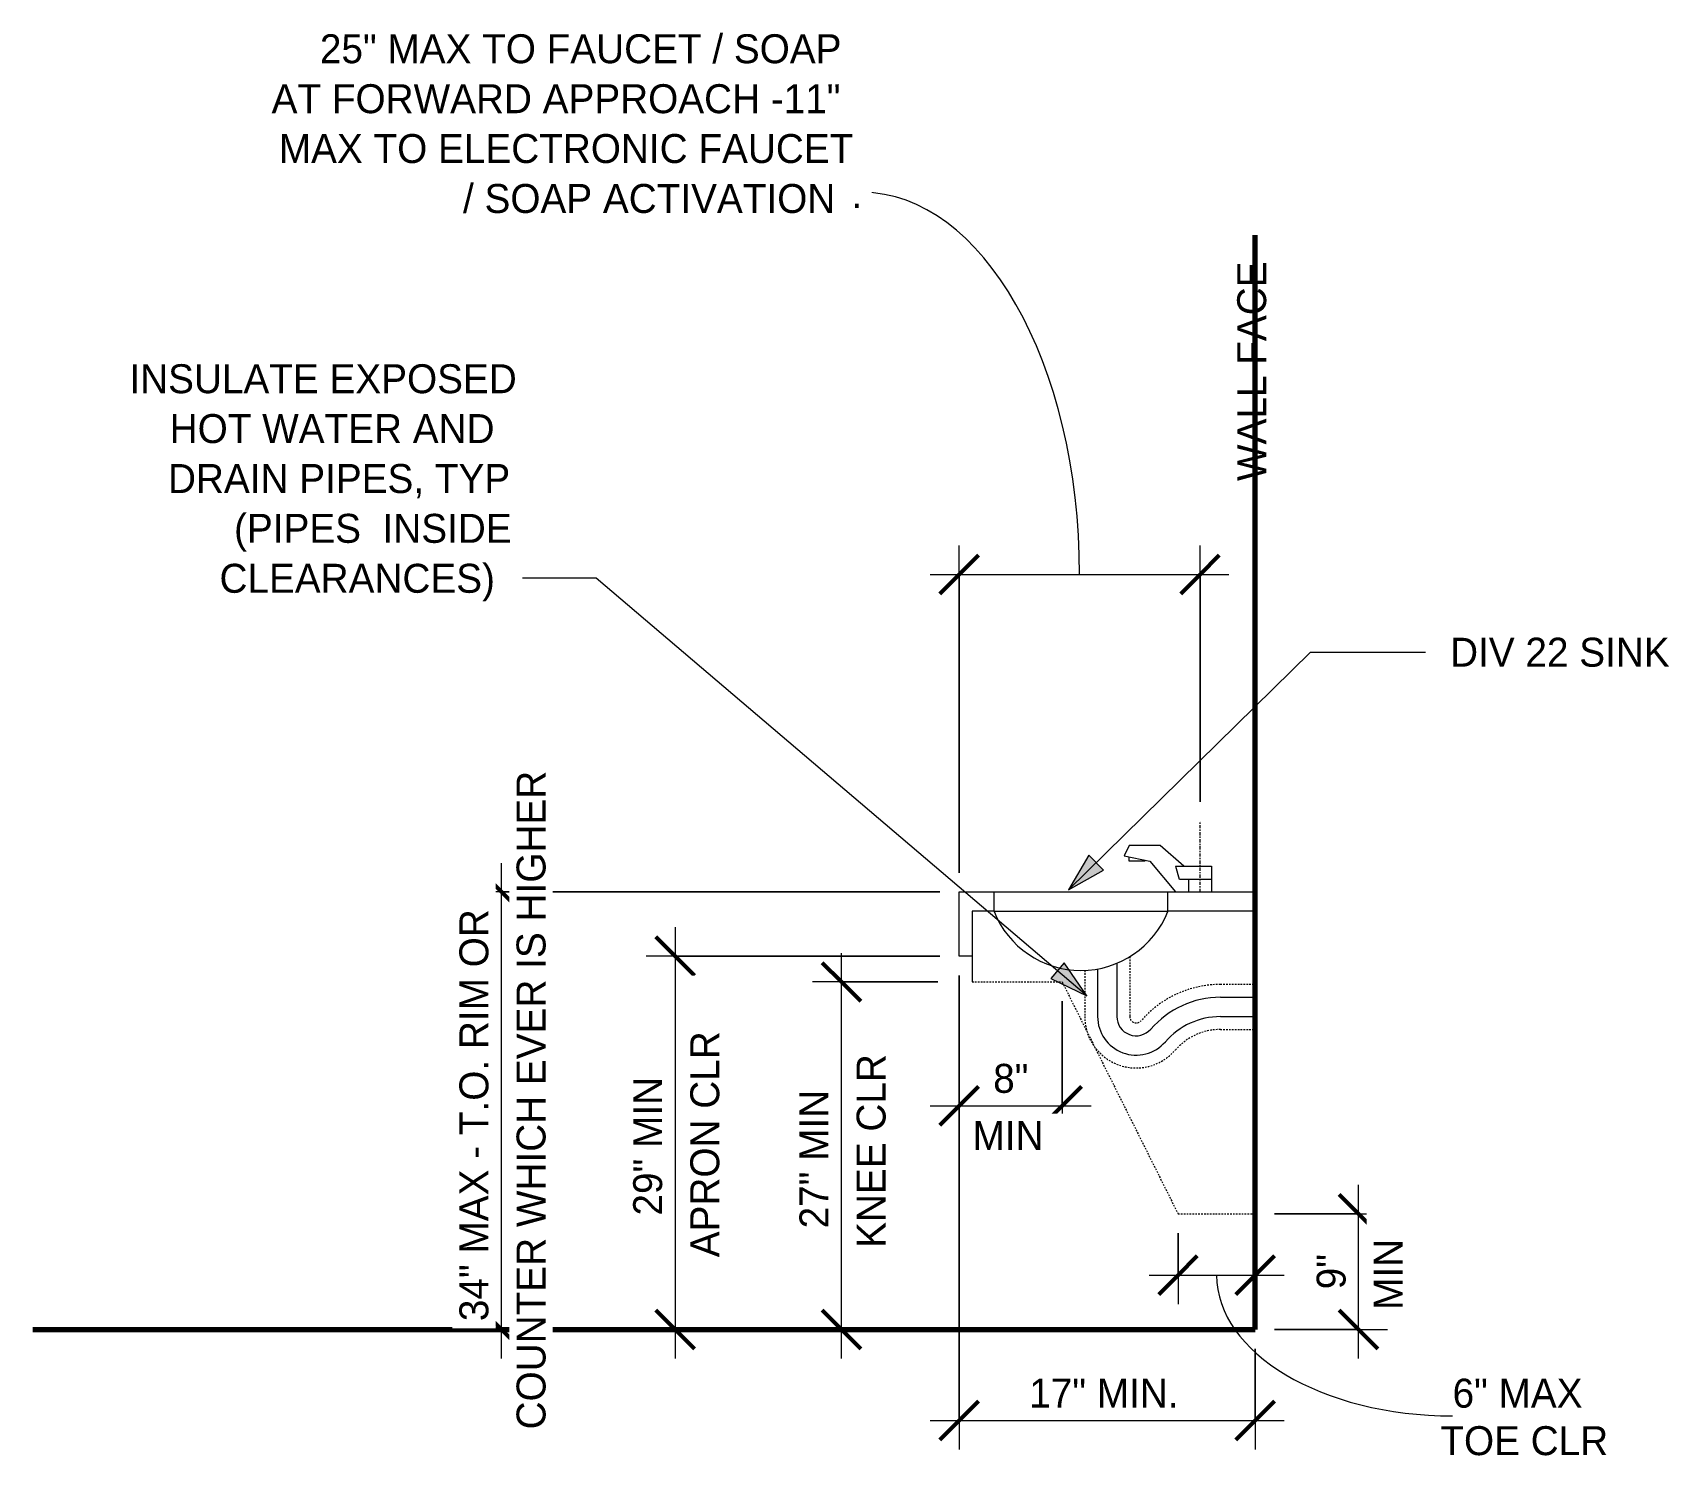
# Model space of a CAD drawing. Header units: inches. Extents: x 1054 to 2582, y -471 to -89.
# Drawn here: x 1781.7 to 1908.8, y -199.9 to -88.7 of the extents above; entities that cross this region are included whole.
import ezdxf

# ---------------------------------------------------------------- set-up
doc = ezdxf.new("R2010")
doc.units = ezdxf.units.IN
doc.header["$MEASUREMENT"] = 0
doc.linetypes.add('Center 1_4_', pattern=[0.53125, 0.25, -0.09375, 0.09375, -0.09375])
doc.linetypes.add('Hidden 1_8_', pattern=[0.1875, 0.125, -0.0625])
for name, color, linetype, lineweight in [('A-ANNO-DIMS', 211, 'Continuous', 9), ('A-ANNO-DIMS-24', 211, 'Continuous', 9), ('A-DETL-CNTR', 5, 'Center 1_4_', 9), ('A-DETL-HDLN', 90, 'Hidden 1_8_', 9), ('A-DETL-THIN', 151, 'Continuous', 9), ('A-DETL-WIDE', 214, 'Continuous', 70), ('G-ANNO-TEXT-1', 147, 'Continuous', 20)]:
    doc.layers.add(name, color=color, linetype=linetype, lineweight=lineweight)
doc.styles.add('Century Gothic', font='ufonts.com_century-gothic.ttf', dxfattribs={"height": 2.25})
doc.dimstyles.new('OD_1__HACK', dxfattribs={"dimscale": 12, "dimtxt": 2.349379, "dimasz": 0.25, "dimexe": 0.1875, "dimexo": 0.125, "dimgap": 0.03125, "dimtad": 1, "dimdec": 0, "dimzin": 3, "dimdsep": 46, "dimlunit": 4, "dimtxsty": 'Century Gothic', "dimblk1": 'OBLIQUE', "dimblk2": 'OBLIQUE', "dimsah": 1, "dimcen": 0.09, "dimdle": 0.1875, "dimazin": 0, "dimtfac": 1, "dimtdec": 4, "dimtix": 1, "dimtmove": 0, "dimatfit": 3, "dimfxl": 1, "dimtvp": 1, "dimtfill": 1, "dimfrac": 2, "dimtolj": 1, "dimtzin": 0, "dimarcsym": 2})
doc.dimstyles.new('OD_1__HACK_1', dxfattribs={"dimscale": 12, "dimtxt": 2.349379, "dimasz": 0.25, "dimexe": 0.1875, "dimexo": 0.125, "dimgap": 0.03125, "dimtad": 1, "dimdec": 0, "dimzin": 3, "dimdsep": 46, "dimlunit": 4, "dimtxsty": 'Century Gothic', "dimblk1": 'OBLIQUE', "dimblk2": 'OBLIQUE', "dimsah": 1, "dimcen": 0.09, "dimdle": 0.1875, "dimazin": 0, "dimtfac": 1, "dimtdec": 4, "dimtix": 1, "dimtmove": 1, "dimatfit": 3, "dimfxl": 1, "dimtvp": 1, "dimtfill": 1, "dimfrac": 2, "dimtolj": 1, "dimtzin": 0, "dimarcsym": 2})

# ---------------------------------------------------------------- blocks, each defined once
blk = doc.blocks.new('DIMBLOCK37-ADA TYPE A - LAVATORY - SECTION')
at = {"layer": 'A-ANNO-DIMS-24'}
for p, q in [((1818.07, -191.71), (1818.07, -153.22)), ((1852.14, -155.47), (1815.82, -155.47)), ((1818.07, -155.47), (1852.14, -155.47)), ((1857.79, -189.46), (1815.82, -189.46)), ((1818.07, -189.46), (1857.79, -189.46))]:
    blk.add_line(p, q, dxfattribs=at)
at = {"layer": 'A-ANNO-DIMS-24', "lineweight": 50}
for p, q in [((1818.07, -155.47), (1816.57, -153.97)), ((1818.07, -155.47), (1819.57, -156.97)), ((1818.07, -189.46), (1816.57, -187.96)), ((1818.07, -189.46), (1819.57, -190.96))]:
    blk.add_line(p, q, dxfattribs=at)
at = {"layer": 'A-ANNO-DIMS-24', "color": 0, "char_height": 2.25, "attachment_point": 1, "rotation": 90, "line_spacing_factor": 0.984502, "style": 'Century Gothic', "bg_fill": 3, "box_fill_scale": 1.25, "bg_fill_color": 256, "bg_fill_true_color": 13158600, "bg_fill_transparency": 0}
for s, insert, width in [('COUNTER WHICH EVER IS HIGHER', (1819.25, -197.21), 59.3833), ('34" MAX - T.O. RIM OR', (1814.81, -188.8), 39.2011)]:
    blk.add_mtext(s, dxfattribs=dict(at, insert=insert, width=width))
blk = doc.blocks.new('_Oblique')
at = {"color": 0, "linetype": 'ByBlock', "lineweight": -2}
blk.add_line((-0.5, -0.5), (0.5, 0.5), dxfattribs=at)
blk = doc.blocks.new('DIMBLOCK38-ADA TYPE A - LAVATORY - SECTION')
at = {"layer": 'A-ANNO-DIMS-24'}
for p, q in [((1831.57, -158.21), (1831.57, -191.71)), ((1852.14, -160.46), (1829.32, -160.46)), ((1831.57, -160.46), (1852.14, -160.46)), ((1865.57, -189.46), (1829.32, -189.46)), ((1831.57, -189.46), (1865.57, -189.46))]:
    blk.add_line(p, q, dxfattribs=at)
at = {"layer": 'A-ANNO-DIMS-24', "lineweight": 50}
for p, q in [((1831.57, -160.46), (1830.07, -158.96)), ((1831.57, -160.46), (1833.07, -161.96)), ((1831.57, -189.46), (1830.07, -187.96)), ((1831.57, -189.46), (1833.07, -190.96))]:
    blk.add_line(p, q, dxfattribs=at)
at = {"layer": 'A-ANNO-DIMS-24', "color": 0, "char_height": 2.25, "attachment_point": 1, "rotation": 90, "line_spacing_factor": 0.984502, "style": 'Century Gothic', "bg_fill": 3, "box_fill_scale": 1.25, "bg_fill_color": 256, "bg_fill_true_color": 13158600, "bg_fill_transparency": 0}
for s, insert, width in [('APRON CLR', (1832.75, -183.84), 21.301), ('29" MIN', (1828.31, -180.6), 13.5145)]:
    blk.add_mtext(s, dxfattribs=dict(at, insert=insert, width=width))
blk = doc.blocks.new('DIMBLOCK39-ADA TYPE A - LAVATORY - SECTION')
at = {"layer": 'A-ANNO-DIMS-24'}
for p, q in [((1853.64, -161.96), (1853.64, -174.33)), ((1853.64, -172.08), (1853.64, -161.96)), ((1861.64, -163.96), (1861.64, -174.33)), ((1861.64, -172.08), (1861.64, -163.96)), ((1851.39, -172.08), (1863.89, -172.08))]:
    blk.add_line(p, q, dxfattribs=at)
at = {"layer": 'A-ANNO-DIMS-24', "lineweight": 50}
for p, q in [((1853.64, -172.08), (1855.14, -170.58)), ((1861.64, -172.08), (1863.14, -170.58)), ((1853.64, -172.08), (1852.14, -173.58)), ((1861.64, -172.08), (1860.14, -173.58))]:
    blk.add_line(p, q, dxfattribs=at)
at = {"layer": 'A-ANNO-DIMS-24', "color": 0, "char_height": 2.25, "attachment_point": 1, "line_spacing_factor": 0.984502, "style": 'Century Gothic', "bg_fill": 3, "box_fill_scale": 1.25, "bg_fill_color": 256, "bg_fill_true_color": 13158600, "bg_fill_transparency": 0}
for s, insert, width in [('8"', (1856.28, -168.82), 3.2668), ('MIN', (1854.68, -173.26), 7.1153)]:
    blk.add_mtext(s, dxfattribs=dict(at, insert=insert, width=width))
blk = doc.blocks.new('DIMBLOCK40-ADA TYPE A - LAVATORY - SECTION')
at = {"layer": 'A-ANNO-DIMS-24'}
for p, q in [((1870.64, -181.96), (1870.64, -187.49)), ((1870.64, -185.24), (1870.64, -181.96)), ((1868.39, -185.24), (1878.89, -185.24)), ((1876.64, -184.62), (1876.64, -187.49)), ((1876.64, -185.24), (1876.64, -184.62))]:
    blk.add_line(p, q, dxfattribs=at)
at = {"layer": 'A-ANNO-DIMS-24', "lineweight": 50}
for p, q in [((1870.64, -185.24), (1872.14, -183.74)), ((1876.64, -185.24), (1878.14, -183.74)), ((1870.64, -185.24), (1869.14, -186.74)), ((1876.64, -185.24), (1875.14, -186.74))]:
    blk.add_line(p, q, dxfattribs=at)
at = {"layer": 'A-ANNO-DIMS-24'}
blk.add_ellipse((1891.97, -185.24), major_axis=(18.33, 0), ratio=0.595808, start_param=3.141593, end_param=4.712389, dxfattribs=at)
at = {"layer": 'A-ANNO-DIMS-24', "color": 0, "insert": (1891.02, -196.96), "char_height": 2.25, "width": 14.9465, "attachment_point": 1, "line_spacing_factor": 0.984502, "style": 'Century Gothic', "bg_fill": 3, "box_fill_scale": 1.25, "bg_fill_color": 256, "bg_fill_true_color": 13158600, "bg_fill_transparency": 0}
blk.add_mtext('TOE CLR', dxfattribs=at)
at = {"layer": 'A-ANNO-DIMS-24', "color": 0, "insert": (1891.97, -193.27), "char_height": 2.25, "width": 12.6643, "attachment_point": 1, "line_spacing_factor": 0.984502, "style": 'Century Gothic', "bg_fill": 3, "box_fill_scale": 1.25, "bg_fill_color": 256, "bg_fill_true_color": 13158600, "bg_fill_transparency": 0}
blk.add_mtext('6" MAX', dxfattribs=at)
blk = doc.blocks.new('DIMBLOCK41-ADA TYPE A - LAVATORY - SECTION')
at = {"layer": 'A-ANNO-DIMS-24', "lineweight": 50}
for p, q in [((1884.67, -180.46), (1883.17, -178.96)), ((1884.67, -180.46), (1886.17, -181.96)), ((1884.67, -189.46), (1883.17, -187.96)), ((1884.67, -189.46), (1886.17, -190.96))]:
    blk.add_line(p, q, dxfattribs=at)
at = {"layer": 'A-ANNO-DIMS-24'}
for p, q in [((1884.67, -191.71), (1884.67, -178.21)), ((1878.14, -180.46), (1886.92, -180.46)), ((1884.67, -180.46), (1878.14, -180.46)), ((1878.14, -189.46), (1886.92, -189.46)), ((1884.67, -189.46), (1878.14, -189.46))]:
    blk.add_line(p, q, dxfattribs=at)
at = {"layer": 'A-ANNO-DIMS-24', "color": 0, "char_height": 2.25, "attachment_point": 1, "rotation": 90, "line_spacing_factor": 0.984502, "style": 'Century Gothic', "bg_fill": 3, "box_fill_scale": 1.25, "bg_fill_color": 256, "bg_fill_true_color": 13158600, "bg_fill_transparency": 0}
for s, insert, width in [('MIN', (1885.85, -187.93), 7.1153), ('9"', (1881.41, -186.33), 3.2668)]:
    blk.add_mtext(s, dxfattribs=dict(at, insert=insert, width=width))
blk = doc.blocks.new('DIMBLOCK42-ADA TYPE A - LAVATORY - SECTION')
at = {"layer": 'A-ANNO-DIMS-24', "lineweight": 50}
for p, q in [((1844.49, -162.46), (1842.99, -160.96)), ((1844.49, -162.46), (1845.99, -163.96)), ((1844.49, -189.46), (1842.99, -187.96)), ((1844.49, -189.46), (1845.99, -190.96))]:
    blk.add_line(p, q, dxfattribs=at)
at = {"layer": 'A-ANNO-DIMS-24'}
for p, q in [((1844.49, -191.71), (1844.49, -160.21)), ((1851.98, -162.46), (1842.24, -162.46)), ((1844.49, -162.46), (1851.98, -162.46)), ((1865.57, -189.46), (1842.24, -189.46)), ((1844.49, -189.46), (1865.57, -189.46))]:
    blk.add_line(p, q, dxfattribs=at)
at = {"layer": 'A-ANNO-DIMS-24', "color": 0, "char_height": 2.25, "attachment_point": 1, "rotation": 90, "line_spacing_factor": 0.984502, "style": 'Century Gothic', "bg_fill": 3, "box_fill_scale": 1.25, "bg_fill_color": 256, "bg_fill_true_color": 13158600, "bg_fill_transparency": 0}
for s, insert, width in [('KNEE CLR', (1845.67, -183.11), 17.1393), ('27" MIN', (1841.23, -181.6), 13.5145)]:
    blk.add_mtext(s, dxfattribs=dict(at, insert=insert, width=width))
blk = doc.blocks.new('DIMBLOCK43-ADA TYPE A - LAVATORY - SECTION')
at = {"layer": 'A-ANNO-DIMS-24'}
for p, q in [((1853.64, -161.96), (1853.64, -198.78)), ((1853.64, -196.53), (1853.64, -161.96)), ((1876.64, -190.96), (1876.64, -198.78)), ((1876.64, -196.53), (1876.64, -190.96)), ((1851.39, -196.53), (1878.89, -196.53))]:
    blk.add_line(p, q, dxfattribs=at)
at = {"layer": 'A-ANNO-DIMS-24', "lineweight": 50}
for p, q in [((1853.64, -196.53), (1855.14, -195.03)), ((1876.64, -196.53), (1878.14, -195.03)), ((1853.64, -196.53), (1852.14, -198.03)), ((1876.64, -196.53), (1875.14, -198.03))]:
    blk.add_line(p, q, dxfattribs=at)
at = {"layer": 'A-ANNO-DIMS-24', "color": 0, "insert": (1859.08, -193.27), "char_height": 2.25, "width": 14.5438, "attachment_point": 1, "line_spacing_factor": 0.984502, "style": 'Century Gothic', "bg_fill": 3, "box_fill_scale": 1.25, "bg_fill_color": 256, "bg_fill_true_color": 13158600, "bg_fill_transparency": 0}
blk.add_mtext('17" MIN.', dxfattribs=at)
blk = doc.blocks.new('DIMBLOCK44-ADA TYPE A - LAVATORY - SECTION')
at = {"layer": 'A-ANNO-DIMS-24'}
for p, q in [((1853.64, -153.97), (1853.64, -128.56)), ((1872.35, -148.47), (1872.35, -128.56)), ((1851.39, -130.81), (1874.6, -130.81)), ((1853.64, -130.81), (1853.64, -153.97)), ((1872.35, -130.81), (1872.35, -148.47))]:
    blk.add_line(p, q, dxfattribs=at)
at = {"layer": 'A-ANNO-DIMS-24', "lineweight": 50}
for p, q in [((1853.64, -130.81), (1855.14, -129.31)), ((1872.35, -130.81), (1873.85, -129.31)), ((1853.64, -130.81), (1852.14, -132.31)), ((1872.35, -130.81), (1870.85, -132.31))]:
    blk.add_line(p, q, dxfattribs=at)
at = {"layer": 'A-ANNO-DIMS-24'}
blk.add_ellipse((1846.11, -130.81), major_axis=(0, 29.67), ratio=0.569088, start_param=4.712389, end_param=6.283185, dxfattribs=at)
at = {"layer": 'A-ANNO-DIMS-24', "color": 0, "insert": (1845.26, -100.1), "char_height": 2.25, "width": 1.0293, "attachment_point": 1, "line_spacing_factor": 0.984502, "style": 'Century Gothic', "bg_fill": 3, "box_fill_scale": 1.25, "bg_fill_color": 256, "bg_fill_true_color": 13158600, "bg_fill_transparency": 0}
blk.add_mtext('.', dxfattribs=at)

msp = doc.modelspace()

# ---------------------------------------------------------------- hatches: boundary and pattern name
at = {"layer": 'G-ANNO-TEXT-1'}
msp.add_hatch(color=256, dxfattribs=at).paths.add_polyline_path([(1862.14, -155.3), (1864.84, -153.77), (1863.72, -152.62)], flags=0)

# ---------------------------------------------------------------- linework, layer by layer
at = {"layer": 'A-DETL-CNTR'}
msp.add_line((1872.35, -155.47), (1872.35, -149.97), dxfattribs=at)
at = {"layer": 'A-DETL-HDLN'}
for p, q in [((1866.89, -160.49), (1866.89, -165.14)), ((1854.64, -162.46), (1861.64, -162.46)), ((1861.64, -162.46), (1870.64, -180.46)), ((1863.39, -161.56), (1863.39, -165.14)), ((1873.93, -162.64), (1876.64, -162.64)), ((1873.93, -166.14), (1876.64, -166.14)), ((1870.64, -180.46), (1876.64, -180.46))]:
    msp.add_line(p, q, dxfattribs=at)
for centre, radius, start, end in [((1873.93, -170.77), 8.12, 90, 139.3206), ((1867.39, -165.14), 4, 180, 319.1203), ((1867.39, -165.14), 0.5, 180, 318.6729), ((1873.93, -170.77), 4.62, 90, 139.4239)]:
    msp.add_arc(centre, radius, start, end, dxfattribs=at)
at = {"layer": 'A-DETL-THIN'}
for p, q in [((1866.85, -151.87), (1866.45, -152.67)), ((1869.25, -151.87), (1866.85, -151.87)), ((1871.08, -153.46), (1869.25, -151.87)), ((1866.45, -152.67), (1868.45, -153.07)), ((1866.85, -153.07), (1866.85, -152.75)), ((1868.05, -153.07), (1866.85, -153.07)), ((1868.05, -152.99), (1868.05, -153.07)), ((1868.45, -153.07), (1870.45, -155.47)), ((1870.45, -153.46), (1873.25, -153.46)), ((1870.45, -153.46), (1870.72, -154.47)), ((1873.25, -153.46), (1873.25, -155.47)), ((1870.75, -154.47), (1873.25, -154.47)), ((1871.45, -154.47), (1871.45, -155.47)), ((1853.64, -160.46), (1853.64, -155.47)), ((1853.64, -155.47), (1856.35, -155.47)), ((1856.35, -155.47), (1869.85, -155.47)), ((1856.35, -156.97), (1856.35, -155.47)), ((1869.85, -155.47), (1876.64, -155.47)), ((1869.85, -156.97), (1869.85, -155.47)), ((1856.35, -156.97), (1854.64, -156.97)), ((1854.64, -156.97), (1854.64, -162.46)), ((1856.35, -156.97), (1854.64, -156.97)), ((1854.64, -156.97), (1854.64, -160.46)), ((1856.35, -156.97), (1869.85, -156.97)), ((1876.64, -156.97), (1869.85, -156.97)), ((1876.64, -156.97), (1869.85, -156.97)), ((1876.64, -180.46), (1876.64, -156.97)), ((1854.64, -160.46), (1853.64, -160.46)), ((1864.39, -161.45), (1864.39, -165.14)), ((1865.89, -161.01), (1865.89, -165.14)), ((1873.93, -163.64), (1876.64, -163.64)), ((1873.93, -165.14), (1876.64, -165.14))]:
    msp.add_line(p, q, dxfattribs=at)
for centre, radius, start, end in [((1863.1, -154.31), 7.26, 201.5102, 338.4898), ((1863.1, -154.31), 7.26, 201.5102, 338.4898), ((1873.93, -170.77), 7.12, 90, 139.3525), ((1867.39, -165.14), 3, 180, 319.0758), ((1867.39, -165.14), 1.5, 180, 318.9532), ((1873.93, -170.77), 5.62, 90, 139.3936)]:
    msp.add_arc(centre, radius, start, end, dxfattribs=at)
at = {"layer": 'A-DETL-WIDE'}
for p, q in [((1876.64, -189.46), (1876.64, -104.46)), ((1781.66, -189.46), (1813.71, -189.46)), ((1813.64, -189.46), (1876.64, -189.46))]:
    msp.add_line(p, q, dxfattribs=at)
at = {"layer": 'G-ANNO-TEXT-1'}
for p, q in [((1825.43, -131.1), (1819.71, -131.1)), ((1862.14, -155.3), (1880.93, -136.85)), ((1880.93, -136.85), (1889.36, -136.85)), ((1889.36, -136.85), (1889.86, -136.85)), ((1863.72, -152.62), (1862.14, -155.3)), ((1862.14, -155.3), (1864.84, -153.77)), ((1864.84, -153.77), (1863.72, -152.62))]:
    msp.add_line(p, q, dxfattribs=at)

# ---------------------------------------------------------------- texts
at = {"layer": 'G-ANNO-TEXT-1', "char_height": 2.25, "attachment_point": 1, "style": 'Century Gothic'}
for s, insert, width in [('25" MAX TO FAUCET / SOAP ', (1803.97, -88.85), 50.7525), ('AT FORWARD APPROACH -11" ', (1800.22, -92.73), 55.2975), ('MAX TO ELECTRONIC FAUCET ', (1800.78, -96.6), 54.6157), ('/ SOAP ACTIVATION', (1815.09, -100.48), 37.269), ('INSULATE EXPOSED ', (1789.17, -114.48), 34.6935), ('HOT WATER AND ', (1792.3, -118.35), 30.906), ('DRAIN PIPES, TYP', (1792.17, -122.23), 31.0575), ('(PIPES  INSIDE ', (1797.3, -126.1), 24.846), ('CLEARANCES)', (1796.17, -129.98), 26.2095), ('DIV 22 SINK', (1891.78, -135.72), 21.21)]:
    msp.add_mtext(s, dxfattribs=dict(at, insert=insert, width=width))
at = {"layer": 'G-ANNO-TEXT-1', "insert": (1875.24, -123.55), "char_height": 2.25, "width": 21.0585, "attachment_point": 1, "rotation": 90, "style": 'Century Gothic'}
msp.add_mtext('WALL FACE', dxfattribs=at)

# ---------------------------------------------------------------- next in the draw order: dimensions: what is measured, and where the dimension line sits
at = {"layer": 'A-ANNO-DIMS'}
dim = msp.add_linear_dim(base=(1818.07, -155.47), p1=(1856.29, -189.46), p2=(1853.64, -155.47), angle=90, text='34" MAX - T.O. RIM OR\\XCOUNTER WHICH EVER IS HIGHER', dimstyle='OD_1__HACK', override={"dimpost": '<>', "dimfxl": 34.097938}, dxfattribs=at)
dim.commit()
dim.dimension.update_dxf_attribs({"geometry": 'DIMBLOCK37-ADA TYPE A - LAVATORY - SECTION', "text_midpoint": (1818.07, -172.47)})
dim = msp.add_linear_dim(base=(1876.64, -185.24), p1=(1870.64, -180.46), p2=(1876.64, -183.12), text='<>\\XTOE CLR', dimstyle='OD_1__HACK_1', override={"dimpost": '<>MAX', "dimfxl": 6.56026}, dxfattribs=at)
dim.commit()
dim.dimension.update_dxf_attribs({"geometry": 'DIMBLOCK40-ADA TYPE A - LAVATORY - SECTION', "text_midpoint": (1891.97, -196.27), "dimtype": 160})

# ---------------------------------------------------------------- next in the draw order: dimensions: what is measured, and where the dimension line sits
for base, p1, p2, text, override, picture, middle in [((1831.57, -189.46), (1853.64, -160.46), (1864.07, -189.46), '29" MIN\\XAPRON CLR', {"dimpost": '<>', "dimfxl": 30.81558}, 'DIMBLOCK38-ADA TYPE A - LAVATORY - SECTION', (1831.57, -174.96)), ((1884.67, -180.46), (1876.64, -189.46), (1876.64, -180.46), '<>\\XMIN', {"dimpost": '<>', "dimfxl": 9}, 'DIMBLOCK41-ADA TYPE A - LAVATORY - SECTION', (1884.67, -184.96))]:
    dim = msp.add_linear_dim(base=base, p1=p1, p2=p2, angle=90, text=text, dimstyle='OD_1__HACK', override=override, dxfattribs=at)
    dim.commit()
    dim.dimension.update_dxf_attribs({"geometry": picture, "text_midpoint": middle})

# ---------------------------------------------------------------- next in the draw order: hatches: boundary and pattern name
at = {"layer": 'G-ANNO-TEXT-1'}
msp.add_hatch(color=256, dxfattribs=at).paths.add_polyline_path([(1863.55, -163.53), (1861.79, -160.97), (1860.75, -162.2)], flags=0)

# ---------------------------------------------------------------- next in the draw order: linework, layer by layer
for p, q in [((1863.55, -163.53), (1825.43, -131.1)), ((1861.79, -160.97), (1860.75, -162.2)), ((1863.55, -163.53), (1861.79, -160.97)), ((1860.75, -162.2), (1863.55, -163.53))]:
    msp.add_line(p, q, dxfattribs=at)

# ---------------------------------------------------------------- next in the draw order: dimensions: what is measured, and where the dimension line sits
at = {"layer": 'A-ANNO-DIMS'}
dim = msp.add_linear_dim(base=(1872.35, -130.81), p1=(1853.64, -155.47), p2=(1872.35, -149.97), text='.', dimstyle='OD_1__HACK_1', override={"dimpost": '<>', "dimfxl": 19.499602}, dxfattribs=at)
dim.commit()
dim.dimension.update_dxf_attribs({"geometry": 'DIMBLOCK44-ADA TYPE A - LAVATORY - SECTION', "text_midpoint": (1845.77, -101.6), "dimtype": 160})
dim = msp.add_linear_dim(base=(1861.64, -172.08), p1=(1853.64, -160.46), p2=(1861.64, -162.46), text='<>\\XMIN', dimstyle='OD_1__HACK', override={"dimpost": '<>', "dimfxl": 8.246211}, dxfattribs=at)
dim.commit()
dim.dimension.update_dxf_attribs({"geometry": 'DIMBLOCK39-ADA TYPE A - LAVATORY - SECTION', "text_midpoint": (1857.64, -172.08)})

# ---------------------------------------------------------------- next in the draw order: dimensions: what is measured, and where the dimension line sits
dim = msp.add_linear_dim(base=(1844.49, -162.46), p1=(1864.07, -189.46), p2=(1853.48, -162.46), angle=90, text='27" MIN\\XKNEE CLR', dimstyle='OD_1__HACK', override={"dimpost": '<>', "dimfxl": 28.999368}, dxfattribs=at)
dim.commit()
dim.dimension.update_dxf_attribs({"geometry": 'DIMBLOCK42-ADA TYPE A - LAVATORY - SECTION', "text_midpoint": (1844.49, -175.96)})

# ---------------------------------------------------------------- next in the draw order: dimensions: what is measured, and where the dimension line sits
dim = msp.add_linear_dim(base=(1876.64, -196.53), p1=(1853.64, -160.46), p2=(1876.64, -189.46), text='17" MIN.', dimstyle='OD_1__HACK', override={"dimpost": '<>', "dimfxl": 37.013511}, dxfattribs=at)
dim.commit()
dim.dimension.update_dxf_attribs({"geometry": 'DIMBLOCK43-ADA TYPE A - LAVATORY - SECTION', "text_midpoint": (1865.14, -195)})

doc.saveas('drawing.dxf')
